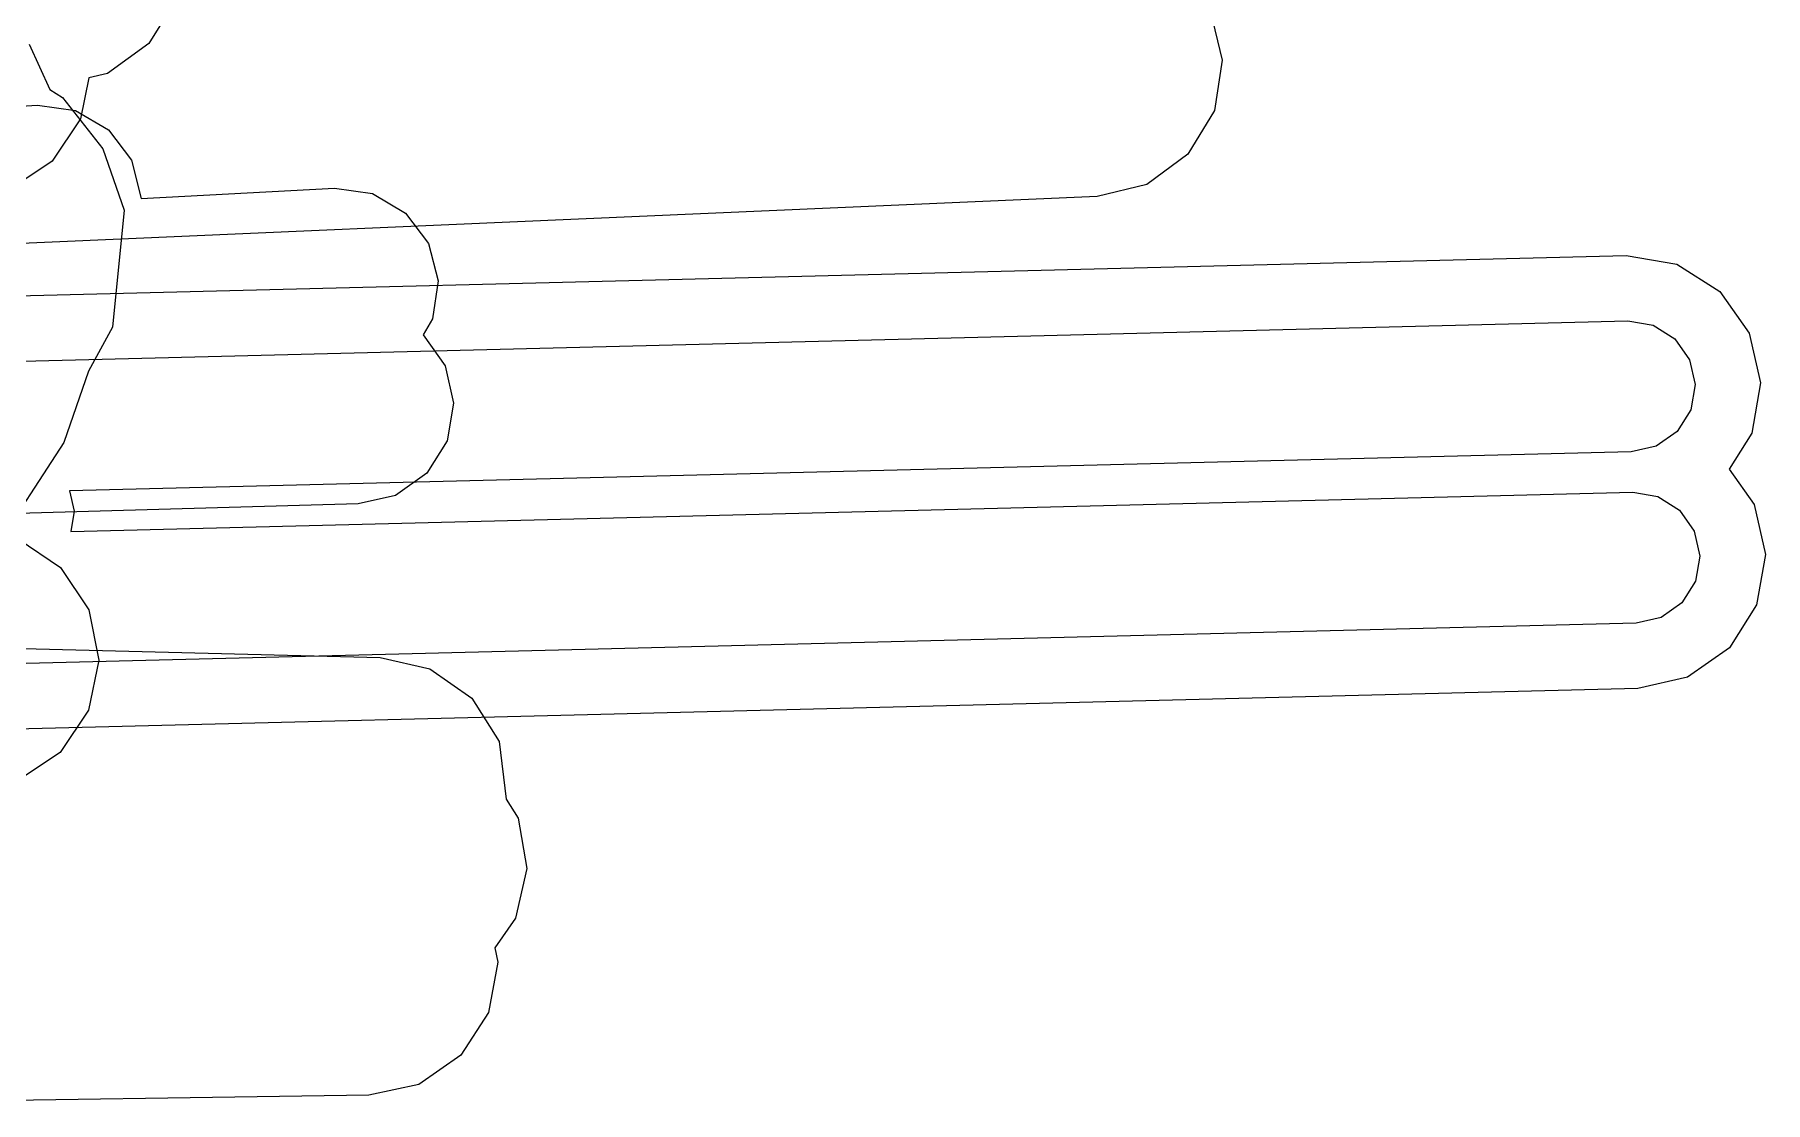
# Model space of a CAD drawing. Header units: metres. Extents: x 17722 to 17999, y 13535 to 15917.
# Drawn here: x 17843.81 to 17870.23, y 15845.77 to 15862.08 of the extents above; entities that cross this region are included whole.
import ezdxf

# ---------------------------------------------------------------- set-up
doc = ezdxf.new("R2010")
doc.units = ezdxf.units.M
doc.layers.add('AI_GREENING_EXCLUSIONS', color=1, linetype='Continuous')

msp = doc.modelspace()

# ---------------------------------------------------------------- linework, layer by layer
at = {"layer": 'AI_GREENING_EXCLUSIONS'}
for points in [[(17845.96, 15862.607), (17845.551, 15861.943), (17844.919, 15861.485), (17844.633, 15861.417), (17844.509, 15860.794), (17844.075, 15860.145), (17843.426, 15859.712)], [(17861.751, 15862.448), (17861.937, 15861.69), (17861.818, 15860.919), (17861.413, 15860.252), (17860.784, 15859.791), (17860.026, 15859.605), (17837.198, 15858.609)], [(17843.724, 15861.93), (17844.039, 15861.242), (17844.233, 15861.117), (17844.849, 15860.336), (17845.176, 15859.396), (17844.998, 15857.61), (17844.628, 15856.936), (17844.25, 15855.845), (17843.163, 15854.176)], [(17841.994, 15860.89), (17843.849, 15861), (17844.429, 15860.92), (17844.934, 15860.625), (17845.287, 15860.158), (17845.432, 15859.573), (17848.386, 15859.734), (17848.965, 15859.651), (17849.469, 15859.353), (17849.82, 15858.885), (17849.965, 15858.318), (17849.882, 15857.738), (17849.737, 15857.493), (17850.072, 15857.02), (17850.202, 15856.45), (17850.104, 15855.873), (17849.793, 15855.377), (17849.315, 15855.038), (17848.745, 15854.908), (17842.657, 15854.738)], [(17831.965, 15857.798), (17868.105, 15858.706), (17868.874, 15858.573), (17869.533, 15858.156), (17869.983, 15857.518), (17870.154, 15856.757), (17870.021, 15855.988), (17869.675, 15855.44), (17870.057, 15854.899), (17870.228, 15854.138), (17870.095, 15853.369), (17869.678, 15852.709), (17869.04, 15852.26), (17868.279, 15852.088), (17829.711, 15851.12)], [(17831.057, 15856.775), (17868.13, 15857.706), (17868.514, 15857.64), (17868.844, 15857.431), (17869.069, 15857.112), (17869.155, 15856.732), (17869.088, 15856.347), (17868.88, 15856.017), (17868.561, 15855.793), (17868.18, 15855.707), (17844.341, 15855.108), (17844.41, 15854.8), (17844.357, 15854.488), (17868.204, 15855.087), (17868.588, 15855.021), (17868.918, 15854.812), (17869.143, 15854.493), (17869.229, 15854.113), (17869.162, 15853.728), (17868.954, 15853.398), (17868.635, 15853.174), (17868.254, 15853.088), (17829.048, 15852.103)], [(17843.557, 15854.375), (17844.204, 15853.939), (17844.635, 15853.289), (17844.785, 15852.523), (17844.63, 15851.758), (17844.194, 15851.111), (17843.544, 15850.68)], [(17839.99, 15852.793), (17849.081, 15852.562), (17849.842, 15852.39), (17850.48, 15851.941), (17850.896, 15851.281), (17851.004, 15850.401), (17851.188, 15850.11), (17851.321, 15849.341), (17851.149, 15848.58), (17850.831, 15848.129), (17850.878, 15847.909), (17850.737, 15847.141), (17850.313, 15846.486), (17849.671, 15846.042), (17848.908, 15845.879), (17841.398, 15845.766)]]:
    msp.add_lwpolyline(points, dxfattribs=at)

doc.saveas('drawing.dxf')
